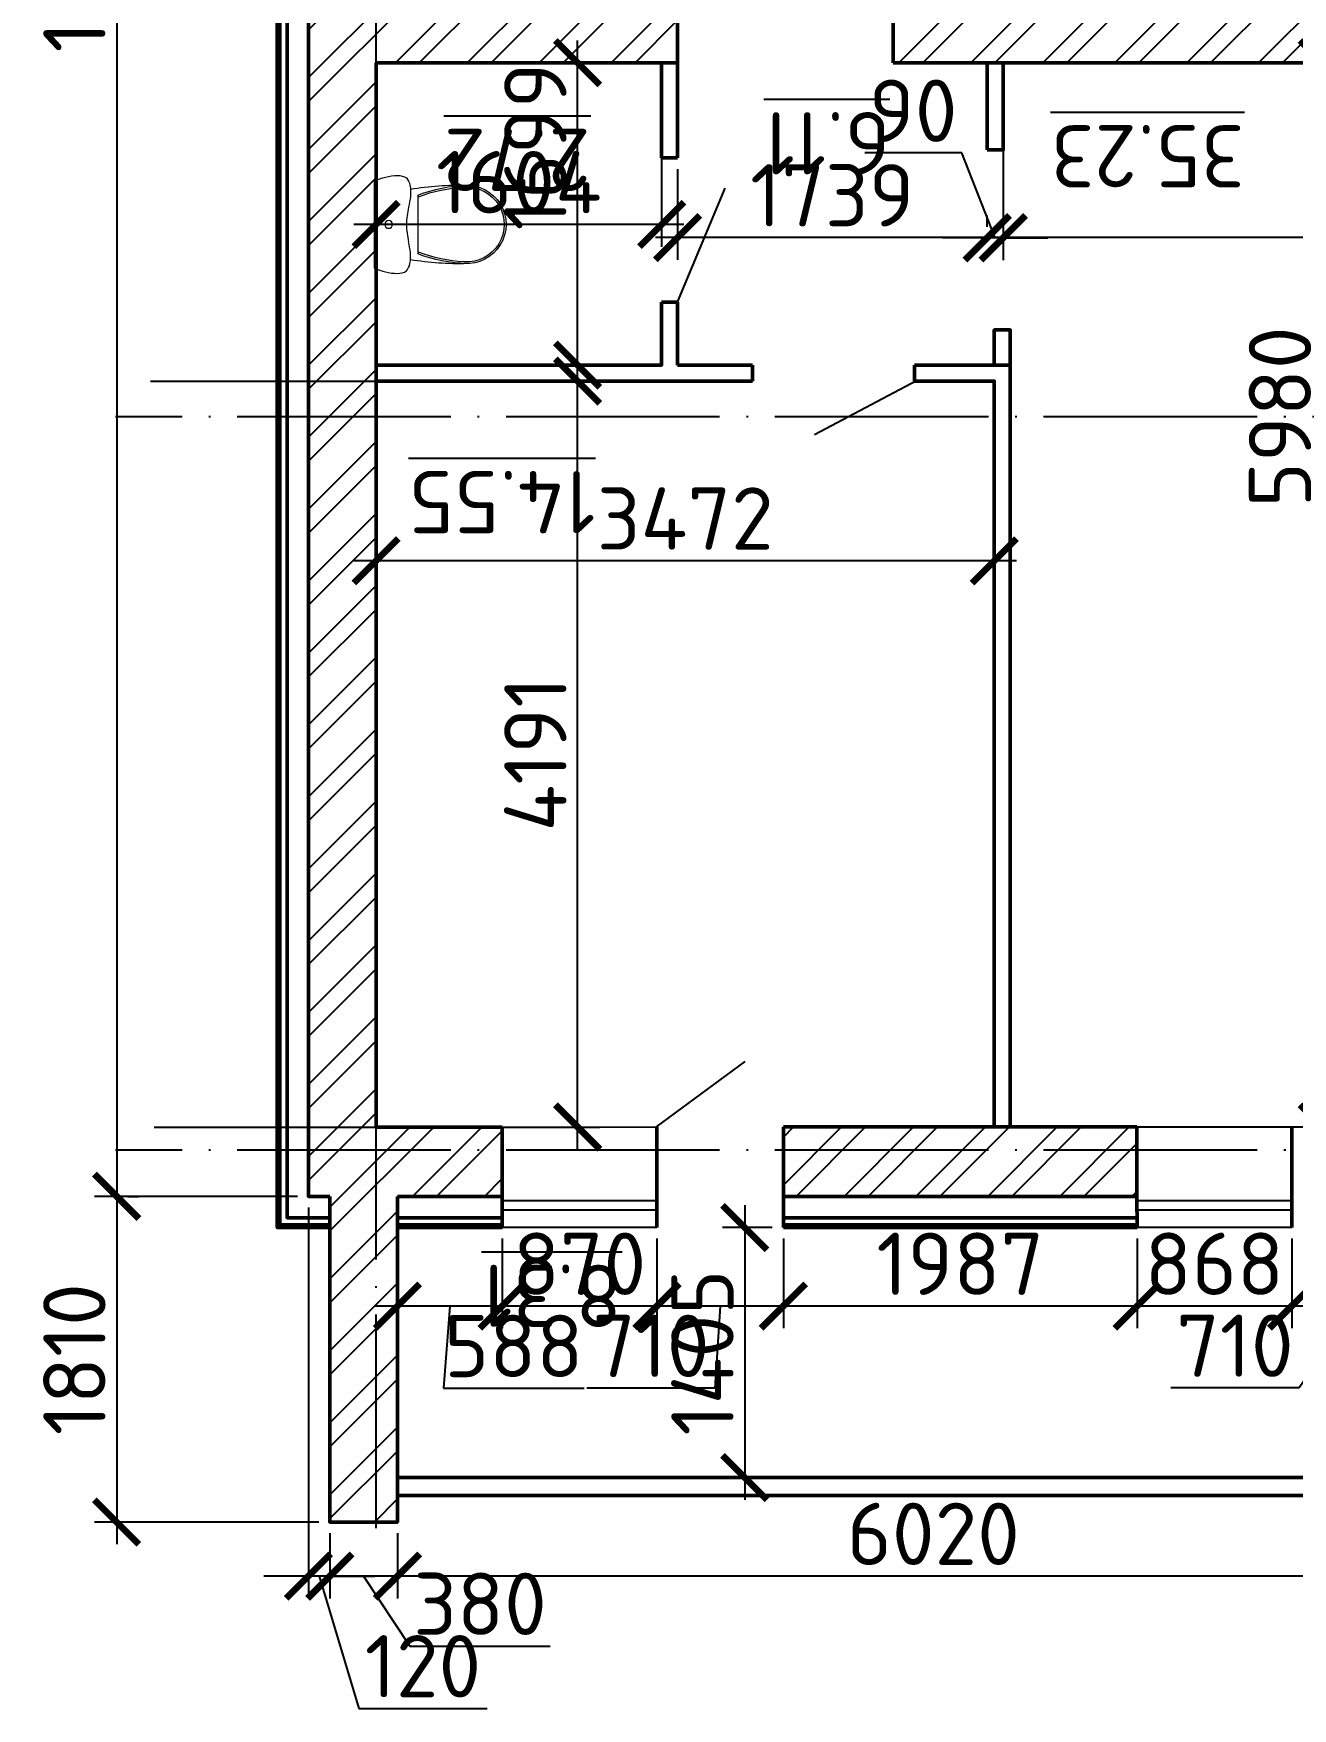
# Model space of a CAD drawing. Header units: millimetres. Extents: x -121275 to -95372, y 16759 to 40426.
# Drawn here: x -119697.7 to -119627, y 38673.9 to 38768 of the extents above; entities that cross this region are included whole.
import ezdxf

# ---------------------------------------------------------------- set-up
doc = ezdxf.new("R2010")
doc.units = ezdxf.units.MM
doc.header["$LTSCALE"] = 0.5
doc.linetypes.add('ACAD_ISO04W100', pattern=[30, 24, -3, 0, -3])
for name, color, linetype, lineweight in [('02', 5, 'Continuous', 18), ('построения', 6, 'Continuous', 25), ('Сантехника', 255, 'Continuous', 15), ('ТОНКИЕе', 7, 'Continuous', 25)]:
    doc.layers.add(name, color=color, linetype=linetype, lineweight=lineweight)
for name, color, linetype in [('оси', 7, 'ACAD_ISO04W100'), ('размеры', 7, 'Continuous'), ('тонкие', 7, 'Continuous')]:
    doc.layers.add(name, color=color, linetype=linetype)
doc.styles.add('Наклонный', font='isocpeur.ttf', dxfattribs={"height": 3.5})
doc.dimstyles.new('СТРОИТЕЛЬНЫЙ', dxfattribs={"dimtxt": 3.5, "dimasz": 2.5, "dimexe": 1.25, "dimexo": 0.625, "dimtad": 1, "dimdec": 0, "dimlfac": 100, "dimdsep": 46, "dimtxsty": 'Наклонный', "dimblk1": 'ARCHTICK', "dimblk2": 'ARCHTICK', "dimsah": 1, "dimcen": 0, "dimdle": 1.25, "dimadec": 0, "dimazin": 0, "dimtfac": 0.75, "dimtdec": 0, "dimtmove": 0, "dimatfit": 3, "dimldrblk": 'ARCHTICK', "dimfxl": 1, "dimtolj": 1, "dimtzin": 0, "dimarcsym": 0})
pattern_1 = [(225, (-239619.492, 77178.1024), (2.02055763, -2.02055763), []), (225, (-239620.839, 77178.1024), (2.02055763, -2.02055763), [])]

# ---------------------------------------------------------------- blocks, each defined once
blk = doc.blocks.new('A$C010B7E6C')
at = {"layer": 'Сантехника'}
for p, q in [((738.7, 520.7), (738.7, 29.3)), ((493.7, 440.5), (493.7, 109.6))]:
    blk.add_line(p, q, dxfattribs=at)
blk.add_circle((657.8, 275), 21.7, dxfattribs=at)
for centre, radius, start, end in [((218.7, 275), 220, 85.79897, 274.20103), ((218.7, 275), 210, 85.79897, 274.20103), ((266.3, -1145.5), 1641.2, 80.55729, 91.66188), ((196.2, -339.2), 834.5, 69.11151, 88.45313), ((196.1, -339.3), 824.6, 69.11242, 87.36208), ((196.2, 889.2), 834.5, 271.54687, 290.88849), ((196.1, 889.3), 824.6, 272.63792, 290.88758), ((266.3, 1695.5), 1641.2, 268.33812, 279.44271)]:
    blk.add_arc(centre, radius, start, end, dxfattribs=at)
for points in [[(738.7, 520.7), (608.7, 550), (558.7, 536.1), (538.7, 495), (546.7, 372.7)], [(546.7, 372.7), (558.7, 275), (546.5, 177.3)], [(738.7, 29.3), (608.7, 0), (558.7, 14), (538.7, 55), (546.5, 177.3)]]:
    blk.add_spline(points, degree=3, dxfattribs=at)
blk = doc.blocks.new('_ArchTick')
at = {"color": 0, "linetype": 'ByBlock', "const_width": 0.15}
blk.add_lwpolyline([(-0.5, -0.5), (0.5, 0.5)], dxfattribs=at)
blk = doc.blocks.new('*D1358')
at = {"layer": 'Defpoints', "color": 0, "transparency": 16777216}
for p in [(-119677.276, 38684.403), (-119617.076, 38684.403), (-119677.276, 38681.365)]:
    blk.add_point(p, dxfattribs=at)
at = {"layer": 'размеры', "color": 0, "lineweight": -2, "transparency": 16777216}
for p, q in [((-119677.276, 38683.778), (-119677.276, 38680.115)), ((-119617.076, 38683.778), (-119617.076, 38680.115)), ((-119615.826, 38681.365), (-119678.526, 38681.365))]:
    blk.add_line(p, q, dxfattribs=at)
at = {"layer": 'размеры', "color": 0, "lineweight": -2, "transparency": 16777216, "xscale": 2.5, "yscale": 2.5, "zscale": 2.5, "rotation": 180}
blk.add_blockref('_ArchTick', (-119677.276, 38681.365), dxfattribs=at)
at = {"layer": 'размеры', "color": 0, "lineweight": -2, "transparency": 16777216, "xscale": 2.5, "yscale": 2.5, "zscale": 2.5}
blk.add_blockref('_ArchTick', (-119617.076, 38681.365), dxfattribs=at)
at = {"layer": 'размеры', "color": 0, "transparency": 16777216, "insert": (-119647.176, 38683.74), "char_height": 3.5, "attachment_point": 5, "style": 'Наклонный'}
blk.add_mtext('\\A1;6020', dxfattribs=at)
blk = doc.blocks.new('*D1359')
at = {"layer": 'Defpoints', "color": 0, "transparency": 16777216}
for p in [(-119681.076, 38684.403), (-119677.276, 38684.403), (-119681.076, 38681.365)]:
    blk.add_point(p, dxfattribs=at)
at = {"layer": 'размеры', "color": 0, "lineweight": -2, "transparency": 16777216}
for p, q in [((-119681.076, 38683.778), (-119681.076, 38680.115)), ((-119677.276, 38683.778), (-119677.276, 38680.115)), ((-119676.026, 38681.365), (-119682.326, 38681.365)), ((-119679.176, 38681.365), (-119676.591, 38677.434)), ((-119676.591, 38677.434), (-119668.691, 38677.434))]:
    blk.add_line(p, q, dxfattribs=at)
at = {"layer": 'размеры', "color": 0, "lineweight": -2, "transparency": 16777216, "xscale": 2.5, "yscale": 2.5, "zscale": 2.5, "rotation": 180}
blk.add_blockref('_ArchTick', (-119681.076, 38681.365), dxfattribs=at)
at = {"layer": 'размеры', "color": 0, "lineweight": -2, "transparency": 16777216, "xscale": 2.5, "yscale": 2.5, "zscale": 2.5}
blk.add_blockref('_ArchTick', (-119677.276, 38681.365), dxfattribs=at)
at = {"layer": 'размеры', "color": 0, "transparency": 16777216, "insert": (-119672.641, 38679.809), "char_height": 3.5, "attachment_point": 5, "style": 'Наклонный'}
blk.add_mtext('\\A1;380', dxfattribs=at)
blk = doc.blocks.new('*D1360')
at = {"layer": 'Defpoints', "color": 0, "transparency": 16777216}
for p in [(-119682.276, 38702.703), (-119681.076, 38684.403), (-119682.276, 38681.365)]:
    blk.add_point(p, dxfattribs=at)
at = {"layer": 'размеры', "color": 0, "lineweight": -2, "transparency": 16777216}
for p, q in [((-119682.276, 38702.078), (-119682.276, 38680.115)), ((-119681.076, 38683.778), (-119681.076, 38680.115)), ((-119682.276, 38681.365), (-119684.776, 38681.365)), ((-119681.076, 38681.365), (-119682.276, 38681.365)), ((-119681.076, 38681.365), (-119682.276, 38681.365)), ((-119681.676, 38681.365), (-119679.444, 38673.928)), ((-119681.076, 38681.365), (-119678.576, 38681.365)), ((-119679.444, 38673.928), (-119672.244, 38673.928))]:
    blk.add_line(p, q, dxfattribs=at)
at = {"layer": 'размеры', "color": 0, "lineweight": -2, "transparency": 16777216, "xscale": 2.5, "yscale": 2.5, "zscale": 2.5}
blk.add_blockref('_ArchTick', (-119682.276, 38681.365), dxfattribs=at)
at = {"layer": 'размеры', "color": 0, "lineweight": -2, "transparency": 16777216, "xscale": 2.5, "yscale": 2.5, "zscale": 2.5, "rotation": 180}
blk.add_blockref('_ArchTick', (-119681.076, 38681.365), dxfattribs=at)
at = {"layer": 'размеры', "color": 0, "transparency": 16777216, "insert": (-119675.844, 38676.303), "char_height": 3.5, "attachment_point": 5, "style": 'Наклонный'}
blk.add_mtext('\\A1;120', dxfattribs=at)
blk = doc.blocks.new('*D1361')
at = {"layer": 'Defpoints', "color": 0, "transparency": 16777216}
for p in [(-119682.276, 38842.903), (-119693.05, 38702.703), (-119682.276, 38702.703)]:
    blk.add_point(p, dxfattribs=at)
at = {"layer": 'размеры', "color": 0, "lineweight": -2, "transparency": 16777216}
for p, q in [((-119693.05, 38844.153), (-119693.05, 38701.453)), ((-119682.901, 38842.903), (-119694.3, 38842.903)), ((-119682.901, 38702.703), (-119694.3, 38702.703))]:
    blk.add_line(p, q, dxfattribs=at)
at = {"layer": 'размеры', "color": 0, "lineweight": -2, "transparency": 16777216, "xscale": 2.5, "yscale": 2.5, "zscale": 2.5}
for p, rotation in [((-119693.05, 38842.903), 90), ((-119693.05, 38702.703), 270)]:
    blk.add_blockref('_ArchTick', p, dxfattribs=dict(at, rotation=rotation))
at = {"layer": 'размеры', "color": 0, "transparency": 16777216, "insert": (-119695.425, 38772.803), "char_height": 3.5, "attachment_point": 5, "rotation": 90, "style": 'Наклонный'}
blk.add_mtext('\\A1;14030', dxfattribs=at)
blk = doc.blocks.new('*D1362')
at = {"layer": 'Defpoints', "color": 0, "transparency": 16777216}
for p in [(-119693.05, 38702.703), (-119693.05, 38684.403), (-119681.076, 38684.403)]:
    blk.add_point(p, dxfattribs=at)
at = {"layer": 'размеры', "color": 0, "lineweight": -2, "transparency": 16777216}
for p, q in [((-119693.05, 38703.953), (-119693.05, 38683.153)), ((-119692.425, 38702.703), (-119691.8, 38702.703)), ((-119681.701, 38684.403), (-119694.3, 38684.403))]:
    blk.add_line(p, q, dxfattribs=at)
at = {"layer": 'размеры', "color": 0, "lineweight": -2, "transparency": 16777216, "xscale": 2.5, "yscale": 2.5, "zscale": 2.5}
for p, rotation in [((-119693.05, 38702.703), 90), ((-119693.05, 38684.403), 270)]:
    blk.add_blockref('_ArchTick', p, dxfattribs=dict(at, rotation=rotation))
at = {"layer": 'размеры', "color": 0, "transparency": 16777216, "insert": (-119695.425, 38693.553), "char_height": 3.5, "attachment_point": 5, "rotation": 90, "style": 'Наклонный'}
blk.add_mtext('\\A1;1810', dxfattribs=at)
blk = doc.blocks.new('*D1392')
at = {"layer": 'Defpoints', "color": 0, "transparency": 16777216}
for p in [(-119619.945, 38702.703), (-119627.045, 38700.953), (-119627.045, 38696.542)]:
    blk.add_point(p, dxfattribs=at)
at = {"layer": 'размеры', "color": 0, "lineweight": -2, "transparency": 16777216}
for p, q in [((-119619.945, 38702.078), (-119619.945, 38695.292)), ((-119627.045, 38700.328), (-119627.045, 38695.292)), ((-119618.695, 38696.542), (-119628.295, 38696.542)), ((-119623.495, 38696.542), (-119626.634, 38691.94)), ((-119626.634, 38691.94), (-119633.834, 38691.94))]:
    blk.add_line(p, q, dxfattribs=at)
at = {"layer": 'размеры', "color": 0, "lineweight": -2, "transparency": 16777216, "xscale": 2.5, "yscale": 2.5, "zscale": 2.5, "rotation": 180}
blk.add_blockref('_ArchTick', (-119627.045, 38696.542), dxfattribs=at)
at = {"layer": 'размеры', "color": 0, "lineweight": -2, "transparency": 16777216, "xscale": 2.5, "yscale": 2.5, "zscale": 2.5}
blk.add_blockref('_ArchTick', (-119619.945, 38696.542), dxfattribs=at)
at = {"layer": 'размеры', "color": 0, "transparency": 16777216, "insert": (-119630.234, 38694.315), "char_height": 3.5, "attachment_point": 5, "style": 'Наклонный'}
blk.add_mtext('\\A1;710', dxfattribs=at)
blk = doc.blocks.new('*D1393')
at = {"layer": 'Defpoints', "color": 0, "transparency": 16777216}
for p in [(-119635.728, 38700.953), (-119627.045, 38700.953), (-119635.728, 38696.542)]:
    blk.add_point(p, dxfattribs=at)
at = {"layer": 'размеры', "color": 0, "lineweight": -2, "transparency": 16777216}
for p, q in [((-119635.728, 38700.328), (-119635.728, 38695.292)), ((-119627.045, 38700.328), (-119627.045, 38695.292)), ((-119625.795, 38696.542), (-119636.978, 38696.542))]:
    blk.add_line(p, q, dxfattribs=at)
at = {"layer": 'размеры', "color": 0, "lineweight": -2, "transparency": 16777216, "xscale": 2.5, "yscale": 2.5, "zscale": 2.5, "rotation": 180}
blk.add_blockref('_ArchTick', (-119635.728, 38696.542), dxfattribs=at)
at = {"layer": 'размеры', "color": 0, "lineweight": -2, "transparency": 16777216, "xscale": 2.5, "yscale": 2.5, "zscale": 2.5}
blk.add_blockref('_ArchTick', (-119627.045, 38696.542), dxfattribs=at)
at = {"layer": 'размеры', "color": 0, "transparency": 16777216, "insert": (-119631.387, 38698.917), "char_height": 3.5, "attachment_point": 5, "style": 'Наклонный'}
blk.add_mtext('\\A1;868', dxfattribs=at)
blk = doc.blocks.new('*D1394')
at = {"layer": 'Defpoints', "color": 0, "transparency": 16777216}
for p in [(-119655.6, 38700.953), (-119635.728, 38700.953), (-119655.6, 38696.542)]:
    blk.add_point(p, dxfattribs=at)
at = {"layer": 'размеры', "color": 0, "lineweight": -2, "transparency": 16777216}
for p, q in [((-119655.6, 38700.328), (-119655.6, 38695.292)), ((-119635.728, 38700.328), (-119635.728, 38695.292)), ((-119634.478, 38696.542), (-119656.85, 38696.542))]:
    blk.add_line(p, q, dxfattribs=at)
at = {"layer": 'размеры', "color": 0, "lineweight": -2, "transparency": 16777216, "xscale": 2.5, "yscale": 2.5, "zscale": 2.5, "rotation": 180}
blk.add_blockref('_ArchTick', (-119655.6, 38696.542), dxfattribs=at)
at = {"layer": 'размеры', "color": 0, "lineweight": -2, "transparency": 16777216, "xscale": 2.5, "yscale": 2.5, "zscale": 2.5}
blk.add_blockref('_ArchTick', (-119635.728, 38696.542), dxfattribs=at)
at = {"layer": 'размеры', "color": 0, "transparency": 16777216, "insert": (-119645.664, 38698.917), "char_height": 3.5, "attachment_point": 5, "style": 'Наклонный'}
blk.add_mtext('\\A1;1987', dxfattribs=at)
blk = doc.blocks.new('*D1395')
at = {"layer": 'Defpoints', "color": 0, "transparency": 16777216}
for p in [(-119662.7, 38700.953), (-119655.6, 38700.953), (-119662.7, 38696.542)]:
    blk.add_point(p, dxfattribs=at)
at = {"layer": 'размеры', "color": 0, "lineweight": -2, "transparency": 16777216}
for p, q in [((-119662.7, 38700.328), (-119662.7, 38695.292)), ((-119655.6, 38700.328), (-119655.6, 38695.292)), ((-119654.35, 38696.542), (-119663.95, 38696.542)), ((-119659.15, 38696.542), (-119659.446, 38691.927)), ((-119659.446, 38691.927), (-119666.646, 38691.927))]:
    blk.add_line(p, q, dxfattribs=at)
at = {"layer": 'размеры', "color": 0, "lineweight": -2, "transparency": 16777216, "xscale": 2.5, "yscale": 2.5, "zscale": 2.5, "rotation": 180}
blk.add_blockref('_ArchTick', (-119662.7, 38696.542), dxfattribs=at)
at = {"layer": 'размеры', "color": 0, "lineweight": -2, "transparency": 16777216, "xscale": 2.5, "yscale": 2.5, "zscale": 2.5}
blk.add_blockref('_ArchTick', (-119655.6, 38696.542), dxfattribs=at)
at = {"layer": 'размеры', "color": 0, "transparency": 16777216, "insert": (-119663.046, 38694.302), "char_height": 3.5, "attachment_point": 5, "style": 'Наклонный'}
blk.add_mtext('\\A1;710', dxfattribs=at)
blk = doc.blocks.new('*D1396')
at = {"layer": 'Defpoints', "color": 0, "transparency": 16777216}
for p in [(-119671.4, 38700.953), (-119662.7, 38700.953), (-119671.4, 38696.542)]:
    blk.add_point(p, dxfattribs=at)
at = {"layer": 'размеры', "color": 0, "lineweight": -2, "transparency": 16777216}
for p, q in [((-119671.4, 38700.328), (-119671.4, 38695.292)), ((-119662.7, 38700.328), (-119662.7, 38695.292)), ((-119661.45, 38696.542), (-119672.65, 38696.542))]:
    blk.add_line(p, q, dxfattribs=at)
at = {"layer": 'размеры', "color": 0, "lineweight": -2, "transparency": 16777216, "xscale": 2.5, "yscale": 2.5, "zscale": 2.5, "rotation": 180}
blk.add_blockref('_ArchTick', (-119671.4, 38696.542), dxfattribs=at)
at = {"layer": 'размеры', "color": 0, "lineweight": -2, "transparency": 16777216, "xscale": 2.5, "yscale": 2.5, "zscale": 2.5}
blk.add_blockref('_ArchTick', (-119662.7, 38696.542), dxfattribs=at)
at = {"layer": 'размеры', "color": 0, "transparency": 16777216, "insert": (-119667.05, 38698.917), "char_height": 3.5, "attachment_point": 5, "style": 'Наклонный'}
blk.add_mtext('\\A1;870', dxfattribs=at)
blk = doc.blocks.new('*D1397')
at = {"layer": 'Defpoints', "color": 0, "transparency": 16777216}
for p in [(-119677.276, 38700.953), (-119671.4, 38700.953), (-119677.276, 38696.542)]:
    blk.add_point(p, dxfattribs=at)
at = {"layer": 'размеры', "color": 0, "lineweight": -2, "transparency": 16777216}
for p, q in [((-119677.276, 38700.328), (-119677.276, 38695.292)), ((-119671.4, 38700.328), (-119671.4, 38695.292)), ((-119670.15, 38696.542), (-119678.526, 38696.542)), ((-119674.338, 38696.542), (-119674.698, 38691.919)), ((-119674.698, 38691.919), (-119666.798, 38691.919))]:
    blk.add_line(p, q, dxfattribs=at)
at = {"layer": 'размеры', "color": 0, "lineweight": -2, "transparency": 16777216, "xscale": 2.5, "yscale": 2.5, "zscale": 2.5, "rotation": 180}
blk.add_blockref('_ArchTick', (-119677.276, 38696.542), dxfattribs=at)
at = {"layer": 'размеры', "color": 0, "lineweight": -2, "transparency": 16777216, "xscale": 2.5, "yscale": 2.5, "zscale": 2.5}
blk.add_blockref('_ArchTick', (-119671.4, 38696.542), dxfattribs=at)
at = {"layer": 'размеры', "color": 0, "transparency": 16777216, "insert": (-119670.748, 38694.294), "char_height": 3.5, "attachment_point": 5, "style": 'Наклонный'}
blk.add_mtext('\\A1;588', dxfattribs=at)
blk = doc.blocks.new('*D1398')
at = {"layer": 'Defpoints', "color": 0, "transparency": 16777216}
for p in [(-119655.6, 38700.953), (-119657.77, 38686.903), (-119647.176, 38686.903)]:
    blk.add_point(p, dxfattribs=at)
at = {"layer": 'размеры', "color": 0, "lineweight": -2, "transparency": 16777216}
for p, q in [((-119657.77, 38702.203), (-119657.77, 38685.653)), ((-119656.225, 38700.953), (-119659.02, 38700.953)), ((-119647.801, 38686.903), (-119659.02, 38686.903))]:
    blk.add_line(p, q, dxfattribs=at)
at = {"layer": 'размеры', "color": 0, "lineweight": -2, "transparency": 16777216, "xscale": 2.5, "yscale": 2.5, "zscale": 2.5}
for p, rotation in [((-119657.77, 38700.953), 90), ((-119657.77, 38686.903), 270)]:
    blk.add_blockref('_ArchTick', p, dxfattribs=dict(at, rotation=rotation))
at = {"layer": 'размеры', "color": 0, "transparency": 16777216, "insert": (-119660.145, 38693.928), "char_height": 3.5, "attachment_point": 5, "rotation": 90, "style": 'Наклонный'}
blk.add_mtext('\\A1;1405', dxfattribs=at)
blk = doc.blocks.new('*D1238')
at = {"layer": 'Defpoints', "color": 0, "transparency": 16777216}
for p in [(-119643.247, 38766.403), (-119643.247, 38756.577), (-119584.126, 38756.577)]:
    blk.add_point(p, dxfattribs=at)
at = {"layer": 'размеры', "color": 0, "lineweight": -2, "transparency": 16777216}
for p, q in [((-119643.247, 38765.778), (-119643.247, 38755.327)), ((-119584.126, 38757.202), (-119584.126, 38757.827)), ((-119582.876, 38756.577), (-119644.497, 38756.577))]:
    blk.add_line(p, q, dxfattribs=at)
at = {"layer": 'размеры', "color": 0, "lineweight": -2, "transparency": 16777216, "xscale": 2.5, "yscale": 2.5, "zscale": 2.5, "rotation": 180}
blk.add_blockref('_ArchTick', (-119643.247, 38756.577), dxfattribs=at)
at = {"layer": 'размеры', "color": 0, "lineweight": -2, "transparency": 16777216, "xscale": 2.5, "yscale": 2.5, "zscale": 2.5}
blk.add_blockref('_ArchTick', (-119584.126, 38756.577), dxfattribs=at)
at = {"layer": 'размеры', "color": 0, "transparency": 16777216, "insert": (-119613.687, 38758.952), "char_height": 3.5, "attachment_point": 5, "style": 'Наклонный'}
blk.add_mtext('\\A1;5912', dxfattribs=at)
blk = doc.blocks.new('*D1239')
at = {"layer": 'Defpoints', "color": 0, "transparency": 16777216}
for p in [(-119643.247, 38766.403), (-119644.151, 38756.563), (-119644.151, 38756.563)]:
    blk.add_point(p, dxfattribs=at)
at = {"layer": 'размеры', "color": 0, "lineweight": -2, "transparency": 16777216}
for p, q in [((-119643.247, 38765.778), (-119643.247, 38755.313)), ((-119645.582, 38761.33), (-119651.032, 38761.33)), ((-119643.699, 38756.563), (-119645.582, 38761.33)), ((-119644.151, 38757.188), (-119644.151, 38757.813)), ((-119644.151, 38756.563), (-119646.651, 38756.563)), ((-119643.247, 38756.563), (-119644.151, 38756.563)), ((-119643.247, 38756.563), (-119644.151, 38756.563)), ((-119643.247, 38756.563), (-119640.747, 38756.563))]:
    blk.add_line(p, q, dxfattribs=at)
at = {"layer": 'размеры', "color": 0, "lineweight": -2, "transparency": 16777216, "xscale": 2.5, "yscale": 2.5, "zscale": 2.5}
blk.add_blockref('_ArchTick', (-119644.151, 38756.563), dxfattribs=at)
at = {"layer": 'размеры', "color": 0, "lineweight": -2, "transparency": 16777216, "xscale": 2.5, "yscale": 2.5, "zscale": 2.5, "rotation": 180}
blk.add_blockref('_ArchTick', (-119643.247, 38756.563), dxfattribs=at)
at = {"layer": 'размеры', "color": 0, "transparency": 16777216, "insert": (-119648.307, 38763.705), "char_height": 3.5, "attachment_point": 5, "style": 'Наклонный'}
blk.add_mtext('\\A1;90', dxfattribs=at)
blk = doc.blocks.new('*D1422')
at = {"layer": 'Defpoints', "color": 0, "transparency": 16777216}
for p in [(-119678.476, 38738.416), (-119643.751, 38738.416), (-119678.476, 38736.502)]:
    blk.add_point(p, dxfattribs=at)
at = {"layer": 'размеры', "color": 0, "lineweight": -2, "transparency": 16777216}
for p, q in [((-119678.476, 38737.127), (-119678.476, 38739.666)), ((-119643.751, 38739.041), (-119643.751, 38739.666)), ((-119642.501, 38738.416), (-119679.726, 38738.416))]:
    blk.add_line(p, q, dxfattribs=at)
at = {"layer": 'размеры', "color": 0, "lineweight": -2, "transparency": 16777216, "xscale": 2.5, "yscale": 2.5, "zscale": 2.5, "rotation": 180}
blk.add_blockref('_ArchTick', (-119678.476, 38738.416), dxfattribs=at)
at = {"layer": 'размеры', "color": 0, "lineweight": -2, "transparency": 16777216, "xscale": 2.5, "yscale": 2.5, "zscale": 2.5}
blk.add_blockref('_ArchTick', (-119643.751, 38738.416), dxfattribs=at)
at = {"layer": 'размеры', "color": 0, "transparency": 16777216, "insert": (-119661.114, 38740.791), "char_height": 3.5, "attachment_point": 5, "style": 'Наклонный'}
blk.add_mtext('\\A1;3472', dxfattribs=at)
blk = doc.blocks.new('*D1443')
at = {"layer": 'Defpoints', "color": 0, "transparency": 16777216}
for p in [(-119643.247, 38766.403), (-119625.328, 38766.403), (-119642.851, 38706.602)]:
    blk.add_point(p, dxfattribs=at)
at = {"layer": 'размеры', "color": 0, "lineweight": -2, "transparency": 16777216}
for p, q in [((-119625.328, 38705.352), (-119625.328, 38767.653)), ((-119642.622, 38766.403), (-119624.078, 38766.403)), ((-119642.226, 38706.602), (-119624.078, 38706.602))]:
    blk.add_line(p, q, dxfattribs=at)
at = {"layer": 'размеры', "color": 0, "lineweight": -2, "transparency": 16777216, "xscale": 2.5, "yscale": 2.5, "zscale": 2.5}
for p, rotation in [((-119625.328, 38766.403), 90), ((-119625.328, 38706.602), 270)]:
    blk.add_blockref('_ArchTick', p, dxfattribs=dict(at, rotation=rotation))
at = {"layer": 'размеры', "color": 0, "transparency": 16777216, "insert": (-119627.703, 38746.503), "char_height": 3.5, "attachment_point": 5, "rotation": 90, "style": 'Наклонный'}
blk.add_mtext('\\A1;5980', dxfattribs=at)
blk = doc.blocks.new('*D1261')
at = {"layer": 'Defpoints', "color": 0, "transparency": 16777216}
for p in [(-119691.774, 38748.512), (-119667.156, 38748.512), (-119691.574, 38706.601)]:
    blk.add_point(p, dxfattribs=at)
at = {"layer": 'размеры', "color": 0, "lineweight": -2, "transparency": 16777216}
for p, q in [((-119667.156, 38705.351), (-119667.156, 38749.762)), ((-119691.149, 38748.512), (-119665.906, 38748.512)), ((-119690.949, 38706.601), (-119665.906, 38706.601))]:
    blk.add_line(p, q, dxfattribs=at)
at = {"layer": 'размеры', "color": 0, "lineweight": -2, "transparency": 16777216, "xscale": 2.5, "yscale": 2.5, "zscale": 2.5}
for p, rotation in [((-119667.156, 38748.512), 90), ((-119667.156, 38706.601), 270)]:
    blk.add_blockref('_ArchTick', p, dxfattribs=dict(at, rotation=rotation))
at = {"layer": 'размеры', "color": 0, "transparency": 16777216, "insert": (-119669.531, 38727.557), "char_height": 3.5, "attachment_point": 5, "rotation": 90, "style": 'Наклонный'}
blk.add_mtext('\\A1;4191', dxfattribs=at)
blk = doc.blocks.new('*D1444')
at = {"layer": 'Defpoints', "color": 0, "transparency": 16777216}
for p in [(-119678.476, 38766.403), (-119662.438, 38766.403), (-119678.476, 38757.315)]:
    blk.add_point(p, dxfattribs=at)
at = {"layer": 'размеры', "color": 0, "lineweight": -2, "transparency": 16777216}
for p, q in [((-119678.476, 38765.778), (-119678.476, 38756.065)), ((-119662.438, 38765.778), (-119662.438, 38756.065)), ((-119661.188, 38757.315), (-119679.726, 38757.315))]:
    blk.add_line(p, q, dxfattribs=at)
at = {"layer": 'размеры', "color": 0, "lineweight": -2, "transparency": 16777216, "xscale": 2.5, "yscale": 2.5, "zscale": 2.5, "rotation": 180}
blk.add_blockref('_ArchTick', (-119678.476, 38757.315), dxfattribs=at)
at = {"layer": 'размеры', "color": 0, "lineweight": -2, "transparency": 16777216, "xscale": 2.5, "yscale": 2.5, "zscale": 2.5}
blk.add_blockref('_ArchTick', (-119662.438, 38757.315), dxfattribs=at)
at = {"layer": 'размеры', "color": 0, "transparency": 16777216, "insert": (-119670.457, 38759.69), "char_height": 3.5, "attachment_point": 5, "style": 'Наклонный'}
blk.add_mtext('\\A1;1604', dxfattribs=at)
blk = doc.blocks.new('*D1262')
at = {"layer": 'Defpoints', "color": 0, "transparency": 16777216}
for p in [(-119667.156, 38766.403), (-119662.862, 38766.403), (-119662.862, 38749.412)]:
    blk.add_point(p, dxfattribs=at)
at = {"layer": 'размеры', "color": 0, "lineweight": -2, "transparency": 16777216}
for p, q in [((-119667.156, 38748.162), (-119667.156, 38767.653)), ((-119663.487, 38766.403), (-119668.406, 38766.403)), ((-119663.487, 38749.412), (-119668.406, 38749.412))]:
    blk.add_line(p, q, dxfattribs=at)
at = {"layer": 'размеры', "color": 0, "lineweight": -2, "transparency": 16777216, "xscale": 2.5, "yscale": 2.5, "zscale": 2.5}
for p, rotation in [((-119667.156, 38766.403), 90), ((-119667.156, 38749.412), 270)]:
    blk.add_blockref('_ArchTick', p, dxfattribs=dict(at, rotation=rotation))
at = {"layer": 'размеры', "color": 0, "transparency": 16777216, "insert": (-119669.531, 38761.699), "char_height": 3.5, "attachment_point": 5, "rotation": 90, "style": 'Наклонный'}
blk.add_mtext('\\A1;1699', dxfattribs=at)
blk = doc.blocks.new('*D1448')
at = {"layer": 'Defpoints', "color": 0, "transparency": 16777216}
for p in [(-119661.538, 38761.051), (-119661.538, 38756.577), (-119644.151, 38756.577)]:
    blk.add_point(p, dxfattribs=at)
at = {"layer": 'размеры', "color": 0, "lineweight": -2, "transparency": 16777216}
for p, q in [((-119661.538, 38760.426), (-119661.538, 38755.327)), ((-119644.151, 38757.202), (-119644.151, 38757.827)), ((-119642.901, 38756.577), (-119662.788, 38756.577))]:
    blk.add_line(p, q, dxfattribs=at)
at = {"layer": 'размеры', "color": 0, "lineweight": -2, "transparency": 16777216, "xscale": 2.5, "yscale": 2.5, "zscale": 2.5, "rotation": 180}
blk.add_blockref('_ArchTick', (-119661.538, 38756.577), dxfattribs=at)
at = {"layer": 'размеры', "color": 0, "lineweight": -2, "transparency": 16777216, "xscale": 2.5, "yscale": 2.5, "zscale": 2.5}
blk.add_blockref('_ArchTick', (-119644.151, 38756.577), dxfattribs=at)
at = {"layer": 'размеры', "color": 0, "transparency": 16777216, "insert": (-119652.845, 38758.952), "char_height": 3.5, "attachment_point": 5, "style": 'Наклонный'}
blk.add_mtext('\\A1;1739', dxfattribs=at)

msp = doc.modelspace()

# ---------------------------------------------------------------- hatches: boundary and pattern name
at = {"layer": 'тонкие', "transparency": 33554687}
h = msp.add_hatch(dxfattribs=at)
h.set_pattern_fill('ANSI32', color=6, scale=0.3, angle=180)
h.set_pattern_definition(pattern_1)
h.paths.add_polyline_path([(-119589.715, 38702.703), (-119577.641, 38702.703), (-119577.641, 38705.303), (-119589.715, 38705.303)])
h.paths.add_polyline_path([(-119589.715, 38705.303), (-119577.641, 38705.303), (-119577.641, 38706.603), (-119589.715, 38706.603)])
h.paths.add_polyline_path([(-119619.945, 38705.303), (-119604.715, 38705.303), (-119604.715, 38706.602), (-119619.945, 38706.602)])
h.paths.add_polyline_path([(-119619.945, 38702.703), (-119617.076, 38702.703), (-119617.076, 38684.403), (-119613.276, 38684.403), (-119613.276, 38702.703), (-119604.715, 38702.703), (-119604.715, 38705.303), (-119619.945, 38705.303)])
h.paths.add_polyline_path([(-119655.6, 38702.703), (-119635.745, 38702.703), (-119635.745, 38705.303), (-119655.6, 38705.303)])
h.paths.add_polyline_path([(-119655.6, 38705.303), (-119635.745, 38705.303), (-119635.745, 38706.602), (-119642.851, 38706.602), (-119642.851, 38706.602), (-119643.751, 38706.602), (-119655.6, 38706.602)])
h.paths.add_polyline_path([(-119678.476, 38705.303), (-119671.4, 38705.303), (-119671.4, 38706.601), (-119678.276, 38706.601), (-119678.476, 38706.601)], flags=16)
h.paths.add_polyline_path([(-119678.476, 38688.403), (-119677.276, 38688.403), (-119677.276, 38702.703), (-119671.4, 38702.703), (-119671.4, 38705.303), (-119678.476, 38705.303)], flags=16)
h.paths.add_polyline_path([(-119682.276, 38702.703), (-119681.076, 38702.703), (-119681.076, 38688.403), (-119678.476, 38688.403), (-119678.476, 38705.303), (-119682.276, 38705.303)], flags=17)
h.paths.add_polyline_path([(-119682.276, 38705.585), (-119682.276, 38705.303), (-119682.276, 38702.703), (-119681.076, 38702.703), (-119681.076, 38688.403), (-119678.476, 38688.403), (-119677.276, 38688.403), (-119677.276, 38702.703), (-119671.4, 38702.703), (-119671.4, 38705.303), (-119671.4, 38706.601), (-119678.276, 38706.601), (-119678.476, 38706.601), (-119678.476, 38766.403), (-119661.538, 38766.403), (-119661.538, 38768.303), (-119682.276, 38768.303)])
h.paths.add_polyline_path([(-119678.476, 38768.303), (-119661.538, 38768.303), (-119661.538, 38770.203), (-119662.438, 38770.203), (-119678.476, 38770.203)])
h.paths.add_polyline_path([(-119682.276, 38768.303), (-119678.476, 38768.303), (-119678.476, 38770.203), (-119678.477, 38770.203), (-119678.477, 38839.103), (-119678.476, 38840.303), (-119682.276, 38840.303)])
h.paths.add_polyline_path([(-119682.276, 38840.303), (-119673.719, 38840.303), (-119673.719, 38842.903), (-119678.476, 38842.903), (-119682.276, 38842.903)])
h = msp.add_hatch(dxfattribs=at)
h.set_pattern_fill('ANSI32', color=6, scale=0.3, angle=180)
h.set_pattern_definition(pattern_1)
h.paths.add_polyline_path([(-119524.676, 38746.503), (-119504.276, 38746.503), (-119504.276, 38749.003), (-119524.676, 38749.003)])
h.paths.add_polyline_path([(-119504.276, 38746.503), (-119501.675, 38746.503), (-119501.675, 38749.003), (-119504.276, 38749.003)])
h.paths.add_polyline_path([(-119535.727, 38746.503), (-119526.576, 38746.503), (-119526.576, 38749.003), (-119535.727, 38749.003)])
h.paths.add_polyline_path([(-119535.727, 38745.203), (-119528.476, 38745.203), (-119528.476, 38705.303), (-119526.576, 38705.303), (-119526.576, 38746.503), (-119535.727, 38746.503)])
h.paths.add_polyline_path([(-119526.576, 38746.503), (-119524.676, 38746.503), (-119524.676, 38749.003), (-119526.576, 38749.003)])
h.paths.add_polyline_path([(-119554.176, 38746.503), (-119547.827, 38746.503), (-119547.827, 38749.003), (-119553.676, 38749.003), (-119553.676, 38751.629), (-119554.176, 38751.629)])
h.paths.add_polyline_path([(-119557.476, 38746.503), (-119554.176, 38746.503), (-119554.176, 38751.629), (-119557.476, 38751.629)])
h.paths.add_polyline_path([(-119554.176, 38705.303), (-119553.676, 38705.303), (-119553.676, 38706.603), (-119553.676, 38745.203), (-119547.827, 38745.203), (-119547.827, 38746.503), (-119554.176, 38746.503)])
h.paths.add_polyline_path([(-119557.476, 38706.603), (-119564.641, 38706.603), (-119564.641, 38705.303), (-119554.176, 38705.303), (-119554.176, 38746.503), (-119557.476, 38746.503)])
h.paths.add_polyline_path([(-119464.276, 38768.303), (-119411.376, 38768.303), (-119411.376, 38770.203), (-119464.276, 38770.203)])
h.paths.add_polyline_path([(-119464.276, 38766.403), (-119462.376, 38766.403), (-119411.376, 38766.403), (-119411.376, 38768.303), (-119464.276, 38768.303)])
h.paths.add_polyline_path([(-119537.176, 38768.303), (-119526.576, 38768.303), (-119526.576, 38770.203), (-119530.449, 38770.203), (-119537.176, 38770.203)])
h.paths.add_polyline_path([(-119537.176, 38766.403), (-119526.576, 38766.403), (-119526.576, 38768.303), (-119537.176, 38768.303)])
h.paths.add_polyline_path([(-119526.576, 38766.403), (-119524.676, 38766.403), (-119524.676, 38768.303), (-119526.576, 38768.303)])
h.paths.add_polyline_path([(-119526.576, 38768.303), (-119524.676, 38768.303), (-119524.676, 38770.203), (-119526.576, 38770.203)])
h.paths.add_polyline_path([(-119554.176, 38768.303), (-119547.276, 38768.303), (-119547.276, 38770.203), (-119552.276, 38770.203), (-119552.276, 38774.132), (-119554.176, 38774.132)])
h.paths.add_polyline_path([(-119554.176, 38761.729), (-119553.676, 38761.729), (-119553.676, 38766.403), (-119547.276, 38766.403), (-119547.276, 38768.303), (-119554.176, 38768.303)])
h.paths.add_polyline_path([(-119556.076, 38770.203), (-119649.438, 38770.203), (-119649.438, 38768.303), (-119554.176, 38768.303), (-119554.176, 38774.132), (-119556.076, 38774.132)])
h.paths.add_polyline_path([(-119649.438, 38766.403), (-119557.476, 38766.403), (-119557.476, 38761.729), (-119554.176, 38761.729), (-119554.176, 38768.303), (-119649.438, 38768.303)])
h.paths.add_polyline_path([(-119482.176, 38705.303), (-119480.276, 38705.303), (-119480.276, 38745.003), (-119482.176, 38745.003)])
h.paths.add_polyline_path([(-119484.076, 38705.303), (-119482.176, 38705.303), (-119482.176, 38745.003), (-119484.076, 38745.003)])
h.paths.add_polyline_path([(-119482.176, 38693.703), (-119480.276, 38693.703), (-119480.276, 38705.303), (-119482.176, 38705.303)])
h.paths.add_polyline_path([(-119484.076, 38693.703), (-119482.176, 38693.703), (-119482.176, 38705.303), (-119484.076, 38705.303)])
h.paths.add_polyline_path([(-119524.676, 38705.303), (-119524.676, 38746.503), (-119526.576, 38746.503), (-119526.576, 38705.303)])
h = msp.add_hatch(dxfattribs=at)
h.set_pattern_fill('ANSI32', color=6, scale=0.3, angle=180)
h.set_pattern_definition(pattern_1)
h.paths.add_polyline_path([(-119678.476, 38705.303), (-119682.276, 38705.303), (-119682.276, 38702.703), (-119681.076, 38702.703), (-119681.076, 38684.403), (-119678.476, 38684.403)])
h.paths.add_polyline_path([(-119677.276, 38702.703), (-119671.4, 38702.703), (-119671.4, 38705.303), (-119678.476, 38705.303), (-119678.476, 38684.403), (-119677.276, 38684.403)])
h.paths.add_polyline_path([(-119671.4, 38705.303), (-119671.4, 38706.601), (-119678.476, 38706.601), (-119678.476, 38705.303)])

# ---------------------------------------------------------------- linework, layer by layer
at = {"layer": 'оси', "color": 0}
for points in [[(-119678.476, 38684.058), (-119678.476, 38840.303)], [(-119402.479, 38746.503), (-119693.115, 38746.503)], [(-119402.479, 38705.303), (-119693.115, 38705.303)]]:
    msp.add_lwpolyline(points, dxfattribs=at)
at = {"layer": 'построения', "lineweight": 50}
for points in [[(-119673.719, 38842.903), (-119678.476, 38842.903), (-119682.276, 38842.903), (-119682.276, 38705.585), (-119682.276, 38705.303), (-119682.276, 38702.703), (-119681.076, 38702.703)], [(-119678.476, 38766.403), (-119678.476, 38706.601)], [(-119678.476, 38766.403), (-119661.538, 38766.403)], [(-119649.438, 38766.403), (-119557.476, 38766.403)], [(-119678.476, 38706.601), (-119678.276, 38706.601), (-119671.4, 38706.601)], [(-119662.7, 38706.602), (-119662.7, 38706.602)], [(-119655.6, 38706.602), (-119635.745, 38706.602)], [(-119677.276, 38702.703), (-119671.4, 38702.703)], [(-119655.6, 38702.703), (-119635.745, 38702.703)]]:
    msp.add_lwpolyline(points, dxfattribs=at)
at = {"layer": 'ТОНКИЕе', "color": 6, "lineweight": 50}
for points in [[(-119681.076, 38700.953), (-119683.876, 38700.953), (-119684.026, 38700.953), (-119684.026, 38844.503), (-119684.026, 38844.653), (-119673.719, 38844.653)], [(-119681.076, 38701.103), (-119683.476, 38701.103), (-119683.876, 38701.103), (-119683.876, 38844.103), (-119683.876, 38844.503), (-119673.719, 38844.503)], [(-119681.076, 38701.503), (-119682.276, 38701.503), (-119683.476, 38701.503), (-119683.476, 38842.903), (-119683.476, 38844.103), (-119673.719, 38844.103)], [(-119661.538, 38766.403), (-119661.538, 38770.203)], [(-119649.438, 38770.203), (-119649.438, 38766.403)], [(-119662.438, 38761.051), (-119662.438, 38766.403)], [(-119661.538, 38766.403), (-119661.538, 38761.051)], [(-119644.147, 38761.506), (-119644.147, 38766.403), (-119643.247, 38766.403), (-119643.247, 38761.506), (-119644.147, 38761.506)], [(-119643.247, 38766.403), (-119583.226, 38766.403), (-119583.226, 38761.729)], [(-119662.438, 38761.051), (-119661.538, 38761.051)], [(-119678.476, 38748.512), (-119678.476, 38749.412), (-119662.438, 38749.412), (-119662.438, 38749.412), (-119662.438, 38752.951)], [(-119661.538, 38752.951), (-119662.438, 38752.951)], [(-119661.538, 38752.951), (-119661.538, 38749.412)], [(-119642.851, 38749.412), (-119642.851, 38751.392), (-119643.751, 38751.392), (-119643.751, 38749.412)], [(-119657.328, 38749.412), (-119661.538, 38749.412)], [(-119657.328, 38749.412), (-119657.328, 38748.512)], [(-119643.751, 38706.602), (-119642.851, 38706.602), (-119642.851, 38748.512), (-119642.851, 38749.412), (-119648.228, 38749.412)], [(-119648.228, 38748.512), (-119648.228, 38749.412)], [(-119661.538, 38748.512), (-119678.476, 38748.512)], [(-119661.538, 38748.512), (-119657.328, 38748.512)], [(-119648.228, 38748.512), (-119643.751, 38748.512), (-119643.751, 38706.602)], [(-119671.4, 38700.953), (-119671.4, 38702.703), (-119671.4, 38706.602)], [(-119662.7, 38706.602), (-119662.7, 38702.703), (-119662.7, 38700.953)], [(-119655.6, 38700.953), (-119655.6, 38706.602)], [(-119635.728, 38700.953), (-119635.745, 38702.703), (-119635.745, 38706.602)], [(-119627.045, 38706.602), (-119627.045, 38702.703), (-119627.045, 38700.953)], [(-119677.276, 38702.703), (-119677.276, 38684.403), (-119681.076, 38684.403), (-119681.076, 38702.703)], [(-119671.4, 38701.503), (-119677.276, 38701.503)], [(-119671.4, 38701.103), (-119677.276, 38701.103)], [(-119671.4, 38700.953), (-119677.276, 38700.953)], [(-119635.734, 38701.503), (-119655.6, 38701.503)], [(-119635.73, 38701.103), (-119655.6, 38701.103)], [(-119635.728, 38700.953), (-119655.6, 38700.953)], [(-119617.076, 38684.403), (-119617.076, 38686.903), (-119677.276, 38686.903), (-119677.276, 38685.903), (-119617.076, 38685.903)]]:
    msp.add_lwpolyline(points, dxfattribs=at)
at = {"layer": 'ТОНКИЕе', "color": 6}
for points in [[(-119661.538, 38752.951), (-119658.874, 38759.354)], [(-119653.858, 38745.505), (-119648.127, 38748.555)], [(-119657.758, 38710.287), (-119662.748, 38706.61)], [(-119671.4, 38706.601), (-119662.7, 38706.602)], [(-119627.045, 38700.953), (-119635.728, 38700.953), (-119635.728, 38701.953), (-119627.045, 38701.953), (-119627.045, 38702.453), (-119635.728, 38702.453), (-119635.745, 38706.602), (-119627.045, 38706.602)], [(-119671.4, 38700.953), (-119671.4, 38701.953), (-119662.7, 38701.953), (-119662.7, 38702.453), (-119671.4, 38702.453)], [(-119662.7, 38700.953), (-119671.4, 38700.953)]]:
    msp.add_lwpolyline(points, dxfattribs=at)

# ---------------------------------------------------------------- block references
at = {"layer": '02', "color": 0, "ltscale": 100, "xscale": -0.01, "yscale": 0.01, "zscale": 0.01}
msp.add_blockref('A$C010B7E6C', (-119671.19, 38754.565), dxfattribs=at)

# ---------------------------------------------------------------- texts
at = {"color": 7, "char_height": 3.5, "attachment_point": 1, "rotation": 180, "style": 'Наклонный'}
for s, insert in [('{\\fISOCPEUR|b1|i0|c204|p34;\\L6.11}', (-119649.622, 38760.13)), ('{\\fISOCPEUR|b1|i0|c204|p34;\\L2.72}', (-119666.415, 38759.194)), ('{\\fISOCPEUR|b1|i0|c204|p34;\\L35.23}', (-119629.689, 38759.406)), ('{\\fISOCPEUR|b1|i0|c204|p34;\\L14.55}', (-119666.151, 38739.968)), ('{\\fISOCPEUR|b1|i0|c204|p34;\\L8.31}', (-119664.663, 38695.374))]:
    msp.add_mtext_dynamic_manual_height_columns(s, width=11, gutter_width=35, heights=[0], dxfattribs=dict(at, insert=insert))

# ---------------------------------------------------------------- dimensions: what is measured, and where the dimension line sits
at = {"layer": 'размеры', "color": 6}
for base, p1, p2, text, picture, middle in [((-119693.05, 38702.703), (-119682.276, 38842.903), (-119682.276, 38702.703), '14030', '*D1361', (-119695.425, 38772.803)), ((-119693.05, 38684.403), (-119693.05, 38702.703), (-119681.076, 38684.403), '1810', '*D1362', (-119695.425, 38693.553))]:
    dim = msp.add_linear_dim(base=base, p1=p1, p2=p2, angle=270, text=text, dimstyle='СТРОИТЕЛЬНЫЙ', dxfattribs=at)
    dim.commit()
    dim.dimension.update_dxf_attribs({"geometry": picture, "text_midpoint": middle})
for base, p1, p2, picture, middle in [((-119667.156, 38766.403), (-119662.862, 38749.412), (-119662.862, 38766.403), '*D1262', (-119667.156, 38761.699)), ((-119625.328, 38766.403), (-119642.851, 38706.602), (-119643.247, 38766.403), '*D1443', (-119625.328, 38746.503))]:
    dim = msp.add_linear_dim(base=base, p1=p1, p2=p2, angle=270, dimstyle='СТРОИТЕЛЬНЫЙ', dxfattribs=at)
    dim.commit()
    dim.dimension.update_dxf_attribs({"geometry": picture, "text_midpoint": middle, "dimtype": 160})
for base, p1, p2, angle, picture, middle in [((-119678.476, 38757.315), (-119662.438, 38766.403), (-119678.476, 38766.403), 180, '*D1444', (-119670.457, 38759.69)), ((-119661.538, 38756.577), (-119644.151, 38756.577), (-119661.538, 38761.051), 180, '*D1448', (-119652.845, 38758.952)), ((-119667.156, 38748.512), (-119691.574, 38706.601), (-119691.774, 38748.512), 270, '*D1261', (-119669.531, 38727.557)), ((-119657.77, 38686.903), (-119655.6, 38700.953), (-119647.176, 38686.903), 270, '*D1398', (-119660.145, 38693.928))]:
    dim = msp.add_linear_dim(base=base, p1=p1, p2=p2, angle=angle, dimstyle='СТРОИТЕЛЬНЫЙ', dxfattribs=at)
    dim.commit()
    dim.dimension.update_dxf_attribs({"geometry": picture, "text_midpoint": middle})
for base, p1, p2, picture, middle in [((-119644.151, 38756.563), (-119643.247, 38766.403), (-119644.151, 38756.563), '*D1239', (-119646.207, 38761.33)), ((-119627.045, 38696.542), (-119619.945, 38702.703), (-119627.045, 38700.953), '*D1392', (-119627.259, 38691.94)), ((-119677.276, 38696.542), (-119671.4, 38700.953), (-119677.276, 38700.953), '*D1397', (-119674.073, 38691.919)), ((-119662.7, 38696.542), (-119655.6, 38700.953), (-119662.7, 38700.953), '*D1395', (-119660.071, 38691.927)), ((-119681.076, 38681.365), (-119677.276, 38684.403), (-119681.076, 38684.403), '*D1359', (-119675.966, 38677.434))]:
    dim = msp.add_linear_dim(base=base, p1=p1, p2=p2, angle=180, dimstyle='СТРОИТЕЛЬНЫЙ', override={"dimtmove": 1}, dxfattribs=at)
    dim.commit()
    dim.dimension.update_dxf_attribs({"geometry": picture, "text_midpoint": middle, "dimtype": 160})
for base, p1, p2, picture, middle in [((-119643.247, 38756.577), (-119584.126, 38756.577), (-119643.247, 38766.403), '*D1238', (-119613.687, 38758.952)), ((-119678.4761, 38738.4159), (-119643.7512, 38738.4159), (-119678.4761, 38736.5023), '*D1422', (-119661.1136, 38740.7909)), ((-119682.276, 38681.365), (-119681.076, 38684.403), (-119682.276, 38702.703), '*D1360', (-119678.819, 38676.303)), ((-119671.4, 38696.542), (-119662.7, 38700.953), (-119671.4, 38700.953), '*D1396', (-119667.05, 38698.917)), ((-119655.6, 38696.542), (-119635.728, 38700.953), (-119655.6, 38700.953), '*D1394', (-119645.664, 38698.917)), ((-119635.728, 38696.542), (-119627.045, 38700.953), (-119635.728, 38700.953), '*D1393', (-119631.387, 38698.917)), ((-119677.276, 38681.365), (-119617.076, 38684.403), (-119677.276, 38684.403), '*D1358', (-119647.176, 38683.74))]:
    dim = msp.add_linear_dim(base=base, p1=p1, p2=p2, angle=180, dimstyle='СТРОИТЕЛЬНЫЙ', override={"dimtmove": 1}, dxfattribs=at)
    dim.commit()
    dim.dimension.update_dxf_attribs({"geometry": picture, "text_midpoint": middle})

doc.saveas('drawing.dxf')
